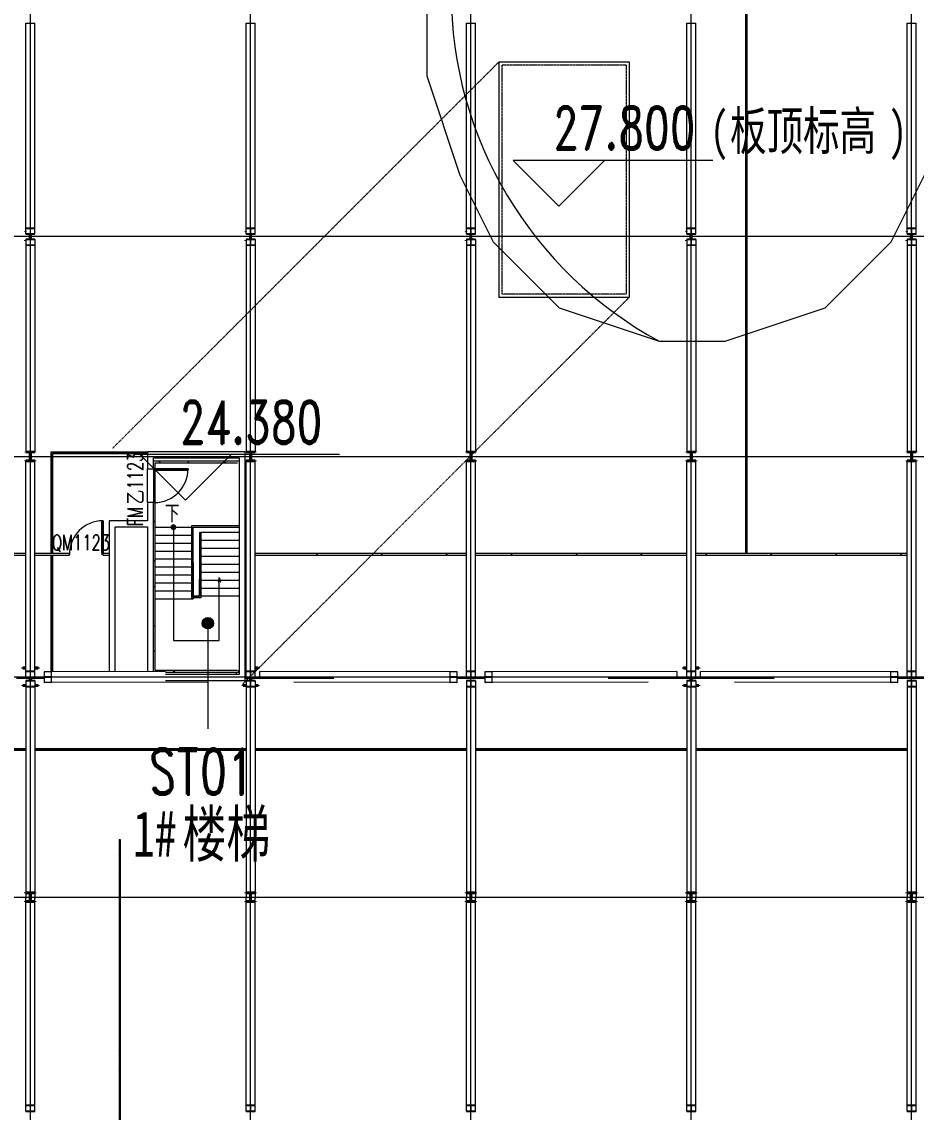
# Model space of a CAD drawing. Header units: millimetres. Extents: x -30000 to 430621, y -31706 to 192400.
# Drawn here: x 14121 to 43350, y 93773 to 129402 of the extents above; entities that cross this region are included whole.
import ezdxf

# ---------------------------------------------------------------- set-up
doc = ezdxf.new("R2010")
doc.units = ezdxf.units.MM
for name, pattern in [('1_1', [2, 1, -1]), ('架空线', [3.97, 2.38, -1.59]), ('轴网线', [22.04, 18.38, -1.83, 0, -1.83])]:
    doc.linetypes.add(name, pattern=pattern)
doc.layers.get('0').update_dxf_attribs({"color": 8})
for name, color, linetype, lineweight in [('A-ANNO-NOTE', 8, 'Continuous', 5), ('A-AREA-IDEN', 8, 'Continuous', 9), ('A-DETL', 8, 'Continuous', 18), ('A-DETL-GENF', 8, 'Continuous', 18), ('A-DETL-THIN', 8, 'Continuous', 5), ('A-DOOR', 8, 'Continuous', 5), ('A-DOOR-IDEN', 8, 'Continuous', 9), ('A-DOOR-OPNG', 8, 'Continuous', 5), ('A-FLOR-HRAL', 8, 'Continuous', 5), ('A-WALL', 8, 'Continuous', 5), ('A-WALL-PATT', 8, 'Continuous', 9), ('G-IMPT', 8, 'Continuous', 5), ('S-BEAM', 8, 'Continuous', 5), ('S-COLS', 8, 'Continuous', 5), ('S-GRID', 8, 'Continuous', 9), ('S-STRS', 8, 'Continuous', 5)]:
    doc.layers.add(name, color=color, linetype=linetype, lineweight=lineweight)
doc.styles.add('RomanD', font='romand__.ttf', dxfattribs={"width": 0.7, "height": 1500})
doc.styles.add('RomanD_1', font='romand__.ttf', dxfattribs={"width": 0.7, "height": 500})
doc.styles.add('RomanD_2', font='romand__.ttf', dxfattribs={"width": 0.7, "height": 1400})
doc.styles.add('仿宋', font='simfang.ttf', dxfattribs={"width": 0.7, "height": 500})
doc.styles.add('仿宋_2', font='simfang.ttf', dxfattribs={"width": 0.7, "height": 1500})
doc.styles.add('仿宋_3', font='simfang.ttf', dxfattribs={"width": 0.7, "height": 1250})
doc.styles.add('微软雅黑', font='Microsoft YaHei.ttf', dxfattribs={"width": 0.7, "height": 500})
pattern_1 = [(45, (-4e-09, 0), (-1060.66, 1060.66), []), (135, (-4e-09, 0), (-1060.66, -1060.66), [])]

# ---------------------------------------------------------------- blocks, each defined once
blk = doc.blocks.new('钢_柱_热轧H - HW300X300-659262-LAY-4F-1_500-A')
at = {"layer": 'S-COLS', "lineweight": 15, "true_color": 0xdddddd}
h = blk.add_hatch(color=254, dxfattribs=at)
h.paths.add_polyline_path([(5, -122), (5, 122), (-5, 122), (-5, -122)], flags=0)
h.paths.add_polyline_path([(9, -131), (5, -122), (-5, -131), (5, -131)], flags=0)
h.paths.add_polyline_path([(-150, -150), (150, -150), (150, -135), (-150, -135), (-150, -150)], flags=0)
h.paths.add_polyline_path([(5, 122), (5, 131), (-5, 129)], flags=0)
h.paths.add_polyline_path([(9, 131), (18, 135), (150, 135), (150, 150), (-150, 150), (-150, 135), (5, 132)], flags=0)
at = {"layer": 'S-COLS', "color": 8, "lineweight": 35, "true_color": 0x777777}
for p, q in [((-150, 150), (150, 150)), ((-150, 135), (-150, 150)), ((-18, 135), (-150, 135)), ((-5, -122), (-5, 122)), ((5, 122), (5, -122)), ((150, 135), (18, 135)), ((150, 150), (150, 135)), ((-150, -135), (-18, -135)), ((-150, -150), (-150, -135)), ((150, -150), (-150, -150)), ((18, -135), (150, -135)), ((150, -135), (150, -150))]:
    blk.add_line(p, q, dxfattribs=at)
for centre, start, end in [((-18, 122), 360, 90), ((18, 122), 90, 180), ((-18, -122), 270, 360), ((18, -122), 180, 270)]:
    blk.add_arc(centre, 13, start, end, dxfattribs=at)
blk = doc.blocks.new('钢_柱_焊接H - H600X500X20X30-V14-LAY-4F-1_500-A')
at = {"layer": 'S-COLS', "lineweight": 15, "true_color": 0xdddddd}
h = blk.add_hatch(color=254, dxfattribs=at)
h.paths.add_polyline_path([(150, -300), (250, -300), (250, -270), (150, -270), (150, -287)], flags=0)
h.paths.add_polyline_path([(-150, -300), (-150, -270), (-250, -270), (-250, -300)], flags=0)
h.paths.add_polyline_path([(5, -123), (10, -123), (5, -50), (-10, -50), (-5, -123), (5, -123)], flags=0)
h.paths.add_polyline_path([(-250, 270), (-150, 270), (-150, 300), (-250, 300)], flags=0)
h.paths.add_polyline_path([(150, 270), (250, 270), (250, 300), (150, 300), (150, 287)], flags=0)
at = {"layer": 'S-COLS', "color": 8, "lineweight": 35, "true_color": 0x777777}
for p, q in [((-250, 300), (-150, 300)), ((-250, 270), (-250, 300)), ((-150, 270), (-250, 270)), ((150, 300), (250, 300)), ((250, 270), (150, 270)), ((250, 300), (250, 270)), ((-250, -270), (-150, -270)), ((-250, -300), (-250, -270)), ((-150, -300), (-250, -300)), ((-10, -123), (-10, -50)), ((10, -50), (10, -123)), ((150, -270), (250, -270)), ((250, -300), (150, -300)), ((250, -270), (250, -300))]:
    blk.add_line(p, q, dxfattribs=at)
blk = doc.blocks.new('钢_柱_焊接H - H600X500X20X30-V15-LAY-4F-1_500-A')
at = {"layer": 'S-COLS', "lineweight": 15, "true_color": 0xdddddd}
h = blk.add_hatch(color=254, dxfattribs=at)
h.paths.add_polyline_path([(-150, -300), (-150, -270), (-250, -270), (-250, -300)], flags=0)
h.paths.add_polyline_path([(250, -300), (250, -270), (150, -270), (150, -300)], flags=0)
h.paths.add_polyline_path([(5, -123), (10, -123), (5, -50), (-10, -50), (-5, -123), (5, -123)], flags=0)
h.paths.add_polyline_path([(-150, 270), (-150, 300), (-175, 300), (-175, 270)], flags=0)
h.paths.add_polyline_path([(250, 270), (250, 300), (150, 300), (150, 270)], flags=0)
at = {"layer": 'S-COLS', "color": 8, "lineweight": 35, "true_color": 0x777777}
for p, q in [((-175, 300), (-150, 300)), ((-150, 270), (-175, 270)), ((150, 300), (250, 300)), ((250, 270), (150, 270)), ((250, 300), (250, 270)), ((-250, -270), (-150, -270)), ((-250, -300), (-250, -270)), ((-150, -300), (-250, -300)), ((-10, -123), (-10, -50)), ((10, -50), (10, -123)), ((150, -270), (250, -270)), ((250, -300), (150, -300)), ((250, -270), (250, -300))]:
    blk.add_line(p, q, dxfattribs=at)
blk = doc.blocks.new('钢_柱_焊接H - H600X500X20X30-V16-LAY-4F-1_500-A')
at = {"layer": 'S-COLS', "lineweight": 15, "true_color": 0xdddddd}
h = blk.add_hatch(color=254, dxfattribs=at)
h.paths.add_polyline_path([(150, -300), (250, -300), (250, -270), (150, -270), (150, -288)], flags=0)
h.paths.add_polyline_path([(-150, -300), (-150, -270), (-250, -270), (-250, -300)], flags=0)
h.paths.add_polyline_path([(5, -123), (10, -123), (5, -50), (-10, -50), (-5, -123)], flags=0)
h.paths.add_polyline_path([(-150, 270), (-150, 300), (-250, 300), (-250, 270)], flags=0)
h.paths.add_polyline_path([(250, 270), (250, 300), (150, 300), (150, 270)], flags=0)
at = {"layer": 'S-COLS', "color": 8, "lineweight": 35, "true_color": 0x777777}
for p, q in [((-250, 300), (-150, 300)), ((-250, 270), (-250, 300)), ((-150, 270), (-250, 270)), ((150, 300), (250, 300)), ((250, 270), (150, 270)), ((250, 300), (250, 270)), ((-250, -270), (-150, -270)), ((-250, -300), (-250, -270)), ((-150, -300), (-250, -300)), ((-10, -123), (-10, -50)), ((10, -50), (10, -123)), ((150, -270), (250, -270)), ((250, -300), (150, -300)), ((250, -270), (250, -300))]:
    blk.add_line(p, q, dxfattribs=at)
blk = doc.blocks.new('钢_柱_热轧H - HW300X300-659271-LAY-4F-1_500-A')
at = {"layer": 'S-COLS', "lineweight": 15, "true_color": 0xdddddd}
h = blk.add_hatch(color=254, dxfattribs=at)
h.paths.add_polyline_path([(5, -122), (5, 122), (-5, 122), (-5, -122)], flags=0)
h.paths.add_polyline_path([(9, -131), (5, -122), (-5, -131), (5, -131)], flags=0)
h.paths.add_polyline_path([(-150, -150), (150, -150), (150, -135), (-150, -135)], flags=0)
h.paths.add_polyline_path([(5, 122), (5, 131), (-5, 129)], flags=0)
h.paths.add_polyline_path([(9, 131), (18, 135), (150, 135), (150, 150), (-150, 150), (-145, 135), (5, 132)], flags=0)
at = {"layer": 'S-COLS', "color": 8, "lineweight": 35, "true_color": 0x777777}
for p, q in [((-150, 150), (150, 150)), ((-150, 135), (-150, 150)), ((-18, 135), (-150, 135)), ((-5, -122), (-5, 122)), ((5, 122), (5, -122)), ((150, 135), (18, 135)), ((150, 150), (150, 135)), ((-150, -135), (-18, -135)), ((-150, -150), (-150, -135)), ((150, -150), (-150, -150)), ((18, -135), (150, -135)), ((150, -135), (150, -150))]:
    blk.add_line(p, q, dxfattribs=at)
for centre, start, end in [((-18, 122), 360, 90), ((18, 122), 90, 180), ((-18, -122), 270, 360), ((18, -122), 180, 270)]:
    blk.add_arc(centre, 13, start, end, dxfattribs=at)
blk = doc.blocks.new('钢_柱_热轧H - HW300X300-V86-LAY-4F-1_500-A')
at = {"layer": 'S-COLS', "lineweight": 15, "true_color": 0xdddddd}
blk.add_hatch(color=254, dxfattribs=at).paths.add_polyline_path([(4, -104), (5, -104), (0, 67), (-5, 67), (0, -104)], flags=0)
at = {"layer": 'S-COLS', "color": 8, "lineweight": 35, "true_color": 0x777777}
for p, q in [((-150, 135), (-150, 150)), ((-5, -104), (-5, 67)), ((5, 67), (5, -104)), ((-150, -150), (-150, -135))]:
    blk.add_line(p, q, dxfattribs=at)
blk = doc.blocks.new('钢_梁_焊接H - H300X300X10X15-658895-LAY-4F-1_500-A')
at = {"layer": 'S-BEAM', "color": 8, "lineweight": 15, "true_color": 0x777777}
for p, q in [((14250, 129354), (14550, 129354)), ((14250, 122663), (14250, 129354)), ((14550, 122663), (14550, 129354)), ((14550, 122663), (14250, 122663)), ((14250, 122663), (14250, 122653)), ((14250, 122653), (14395, 122653)), ((14250, 122477), (14250, 122653)), ((14395, 122653), (14395, 122477)), ((14405, 122477), (14405, 122653)), ((14405, 122653), (14550, 122653)), ((14550, 122653), (14550, 122663)), ((14550, 122477), (14550, 122653)), ((14395, 122477), (14250, 122477)), ((14250, 122477), (14250, 122467)), ((14250, 122467), (14550, 122467)), ((14550, 122477), (14405, 122477)), ((14550, 122467), (14550, 122477))]:
    blk.add_line(p, q, dxfattribs=at)
blk = doc.blocks.new('钢_梁_焊接H - H300X300X10X15-658896-LAY-4F-1_500-A')
at = {"layer": 'S-BEAM', "color": 8, "lineweight": 15, "true_color": 0x777777}
for p, q in [((14550, 122296), (14250, 122296)), ((14250, 122296), (14250, 122286)), ((14250, 122286), (14395, 122286)), ((14250, 122286), (14250, 122109)), ((14395, 122286), (14395, 122109)), ((14405, 122109), (14405, 122286)), ((14405, 122286), (14550, 122286)), ((14550, 122286), (14550, 122296)), ((14550, 122286), (14550, 122109)), ((14395, 122109), (14250, 122109)), ((14250, 122109), (14250, 122099)), ((14250, 122099), (14550, 122099)), ((14250, 122099), (14250, 115360)), ((14550, 122109), (14405, 122109)), ((14550, 122099), (14550, 122109)), ((14550, 122099), (14550, 115360)), ((14550, 115360), (14250, 115360))]:
    blk.add_line(p, q, dxfattribs=at)
blk = doc.blocks.new('钢_梁_焊接H - H300X300X10X15-658897-LAY-4F-1_500-A')
at = {"layer": 'S-BEAM', "color": 8, "lineweight": 15, "true_color": 0x777777}
for p, q in [((14250, 115049), (14550, 115049)), ((14250, 108179), (14250, 115049)), ((14550, 108179), (14550, 115049)), ((14550, 108179), (14250, 108179)), ((14250, 108179), (14250, 108169)), ((14250, 108169), (14395, 108169)), ((14250, 107986), (14250, 108169)), ((14395, 107986), (14250, 107986)), ((14250, 107986), (14250, 107975)), ((14250, 107975), (14550, 107975)), ((14395, 108169), (14395, 107986)), ((14405, 107986), (14405, 108169)), ((14405, 108169), (14550, 108169)), ((14550, 107986), (14405, 107986)), ((14550, 108169), (14550, 108179)), ((14550, 107986), (14550, 108169)), ((14550, 107975), (14550, 107986))]:
    blk.add_line(p, q, dxfattribs=at)
blk = doc.blocks.new('钢_梁_焊接H - H300X300X10X15-658898-LAY-4F-1_500-A')
at = {"layer": 'S-BEAM', "color": 8, "lineweight": 15, "true_color": 0x777777}
for p, q in [((14550, 107877), (14250, 107877)), ((14250, 107877), (14250, 107867)), ((14250, 107867), (14395, 107867)), ((14250, 107867), (14250, 107683)), ((14395, 107683), (14250, 107683)), ((14250, 107683), (14250, 107673)), ((14250, 107673), (14550, 107673)), ((14250, 107673), (14250, 100949)), ((14395, 107867), (14395, 107683)), ((14405, 107683), (14405, 107867)), ((14405, 107867), (14550, 107867)), ((14550, 107683), (14405, 107683)), ((14550, 107867), (14550, 107877)), ((14550, 107867), (14550, 107683)), ((14550, 107673), (14550, 107683)), ((14550, 107673), (14550, 100770)), ((14250, 100935), (14250, 100770))]:
    blk.add_line(p, q, dxfattribs=at)
blk = doc.blocks.new('钢_梁_焊接H - H300X300X10X15-658899-LAY-4F-1_500-A')
at = {"layer": 'S-BEAM', "color": 8, "lineweight": 15, "true_color": 0x777777}
for p, q in [((14250, 100665), (14250, 100770)), ((14250, 94007), (14250, 100651)), ((14550, 94007), (14550, 100770)), ((14550, 94007), (14250, 94007)), ((14250, 94007), (14250, 93997)), ((14250, 93997), (14395, 93997)), ((14250, 93807), (14250, 93997)), ((14395, 93807), (14250, 93807)), ((14250, 93807), (14250, 93796)), ((14250, 93796), (14550, 93796)), ((14395, 93997), (14395, 93807)), ((14405, 93807), (14405, 93997)), ((14405, 93997), (14550, 93997)), ((14550, 93807), (14405, 93807)), ((14550, 93997), (14550, 94007)), ((14550, 93807), (14550, 93997)), ((14550, 93796), (14550, 93807))]:
    blk.add_line(p, q, dxfattribs=at)
blk = doc.blocks.new('钢_梁_焊接H - H300X300X10X15-V122-LAY-4F-1_500-A')
at = {"layer": 'S-BEAM', "color": 8, "lineweight": 15, "true_color": 0x777777}
for p, q in [((21750, 107877), (21450, 107877)), ((21450, 107877), (21450, 107867)), ((21450, 107867), (21595, 107867)), ((21450, 107867), (21450, 107683)), ((21595, 107683), (21450, 107683)), ((21450, 107683), (21450, 107673)), ((21450, 107673), (21750, 107673)), ((21450, 107673), (21450, 100949)), ((21595, 107867), (21595, 107683)), ((21605, 107683), (21605, 107867)), ((21605, 107867), (21750, 107867)), ((21750, 107683), (21605, 107683)), ((21750, 107867), (21750, 107877)), ((21750, 107867), (21750, 107683)), ((21750, 107673), (21750, 107683)), ((21750, 107673), (21750, 100770)), ((21450, 100935), (21450, 100770))]:
    blk.add_line(p, q, dxfattribs=at)
blk = doc.blocks.new('钢_梁_焊接H - H300X300X10X15-V123-LAY-4F-1_500-A')
at = {"layer": 'S-BEAM', "color": 8, "lineweight": 15, "true_color": 0x777777}
for p, q in [((21450, 100665), (21450, 100770)), ((21450, 94007), (21450, 100651)), ((21750, 94007), (21750, 100770)), ((21750, 94007), (21450, 94007)), ((21450, 94007), (21450, 93997)), ((21450, 93997), (21595, 93997)), ((21450, 93807), (21450, 93997)), ((21595, 93807), (21450, 93807)), ((21450, 93807), (21450, 93796)), ((21450, 93796), (21750, 93796)), ((21595, 93997), (21595, 93807)), ((21605, 93807), (21605, 93997)), ((21605, 93997), (21750, 93997)), ((21750, 93807), (21605, 93807)), ((21750, 93997), (21750, 94007)), ((21750, 93807), (21750, 93997)), ((21750, 93796), (21750, 93807))]:
    blk.add_line(p, q, dxfattribs=at)
blk = doc.blocks.new('钢_梁_焊接H - H300X300X10X15-V133-LAY-4F-1_500-A')
at = {"layer": 'S-BEAM', "color": 8, "lineweight": 15, "true_color": 0x777777}
for p, q in [((28950, 107877), (28650, 107877)), ((28650, 107877), (28650, 107867)), ((28650, 107867), (28795, 107867)), ((28650, 107867), (28650, 107683)), ((28795, 107683), (28650, 107683)), ((28650, 107683), (28650, 107673)), ((28650, 107673), (28950, 107673)), ((28650, 107673), (28650, 100949)), ((28795, 107867), (28795, 107683)), ((28805, 107683), (28805, 107867)), ((28805, 107867), (28950, 107867)), ((28950, 107683), (28805, 107683)), ((28950, 107867), (28950, 107877)), ((28950, 107867), (28950, 107683)), ((28950, 107673), (28950, 107683)), ((28950, 107673), (28950, 100770)), ((28650, 100935), (28650, 100770))]:
    blk.add_line(p, q, dxfattribs=at)
blk = doc.blocks.new('钢_梁_焊接H - H300X300X10X15-V134-LAY-4F-1_500-A')
at = {"layer": 'S-BEAM', "color": 8, "lineweight": 15, "true_color": 0x777777}
for p, q in [((28650, 100665), (28650, 100770)), ((28650, 94007), (28650, 100651)), ((28950, 94007), (28950, 100770)), ((28950, 94007), (28650, 94007)), ((28650, 94007), (28650, 93997)), ((28650, 93997), (28795, 93997)), ((28650, 93807), (28650, 93997)), ((28795, 93807), (28650, 93807)), ((28650, 93807), (28650, 93796)), ((28650, 93796), (28950, 93796)), ((28795, 93997), (28795, 93807)), ((28805, 93807), (28805, 93997)), ((28805, 93997), (28950, 93997)), ((28950, 93807), (28805, 93807)), ((28950, 93997), (28950, 94007)), ((28950, 93807), (28950, 93997)), ((28950, 93796), (28950, 93807))]:
    blk.add_line(p, q, dxfattribs=at)
blk = doc.blocks.new('钢_梁_焊接H - H300X300X10X15-V143-LAY-4F-1_500-A')
at = {"layer": 'S-BEAM', "color": 8, "lineweight": 15, "true_color": 0x777777}
for p, q in [((36150, 107877), (35850, 107877)), ((35850, 107877), (35850, 107867)), ((35850, 107867), (35995, 107867)), ((35850, 107867), (35850, 107683)), ((35995, 107683), (35850, 107683)), ((35850, 107683), (35850, 107673)), ((35850, 107673), (36150, 107673)), ((35850, 107673), (35850, 100949)), ((35995, 107867), (35995, 107683)), ((36005, 107683), (36005, 107867)), ((36005, 107867), (36150, 107867)), ((36150, 107683), (36005, 107683)), ((36150, 107867), (36150, 107877)), ((36150, 107867), (36150, 107683)), ((36150, 107673), (36150, 107683)), ((36150, 107673), (36150, 100770)), ((35850, 100935), (35850, 100770))]:
    blk.add_line(p, q, dxfattribs=at)
blk = doc.blocks.new('钢_梁_焊接H - H300X300X10X15-V144-LAY-4F-1_500-A')
at = {"layer": 'S-BEAM', "color": 8, "lineweight": 15, "true_color": 0x777777}
for p, q in [((35850, 100665), (35850, 100770)), ((35850, 94007), (35850, 100651)), ((36150, 94007), (36150, 100770)), ((36150, 94007), (35850, 94007)), ((35850, 94007), (35850, 93997)), ((35850, 93997), (35995, 93997)), ((35850, 93807), (35850, 93997)), ((35995, 93807), (35850, 93807)), ((35850, 93807), (35850, 93796)), ((35850, 93796), (36150, 93796)), ((35995, 93997), (35995, 93807)), ((36005, 93807), (36005, 93997)), ((36005, 93997), (36150, 93997)), ((36150, 93807), (36005, 93807)), ((36150, 93997), (36150, 94007)), ((36150, 93807), (36150, 93997)), ((36150, 93796), (36150, 93807))]:
    blk.add_line(p, q, dxfattribs=at)
blk = doc.blocks.new('钢_梁_焊接H - H300X300X10X15-V152-LAY-4F-1_500-A')
at = {"layer": 'S-BEAM', "color": 8, "lineweight": 15, "true_color": 0x777777}
for p, q in [((43350, 107877), (43050, 107877)), ((43050, 107877), (43050, 107867)), ((43050, 107867), (43195, 107867)), ((43050, 107867), (43050, 107683)), ((43195, 107683), (43050, 107683)), ((43050, 107683), (43050, 107673)), ((43050, 107673), (43350, 107673)), ((43050, 107673), (43050, 100949)), ((43195, 107867), (43195, 107683)), ((43205, 107683), (43205, 107867)), ((43205, 107867), (43350, 107867)), ((43350, 107683), (43205, 107683)), ((43350, 107867), (43350, 107877)), ((43350, 107867), (43350, 107683)), ((43350, 107673), (43350, 107683)), ((43350, 107673), (43350, 100770)), ((43050, 100935), (43050, 100770))]:
    blk.add_line(p, q, dxfattribs=at)
blk = doc.blocks.new('钢_梁_焊接H - H300X300X10X15-V153-LAY-4F-1_500-A')
at = {"layer": 'S-BEAM', "color": 8, "lineweight": 15, "true_color": 0x777777}
for p, q in [((43050, 100665), (43050, 100770)), ((43050, 94007), (43050, 100651)), ((43350, 94007), (43350, 100770)), ((43350, 94007), (43050, 94007)), ((43050, 94007), (43050, 93997)), ((43050, 93997), (43195, 93997)), ((43050, 93807), (43050, 93997)), ((43195, 93807), (43050, 93807)), ((43050, 93807), (43050, 93796)), ((43050, 93796), (43350, 93796)), ((43195, 93997), (43195, 93807)), ((43205, 93807), (43205, 93997)), ((43205, 93997), (43350, 93997)), ((43350, 93807), (43205, 93807)), ((43350, 93997), (43350, 94007)), ((43350, 93807), (43350, 93997)), ((43350, 93796), (43350, 93807))]:
    blk.add_line(p, q, dxfattribs=at)
blk = doc.blocks.new('钢_梁_热轧H - HW350X350-659140-LAY-4F-1_500-A')
at = {"layer": 'S-BEAM', "color": 8, "lineweight": 15, "true_color": 0x777777}
for p, q in [((14866, 108166), (14853, 108166)), ((14853, 108166), (14853, 107816)), ((15077, 108167), (14866, 108166)), ((14866, 108010), (14866, 108166)), ((14866, 107816), (14866, 107972)), ((15068, 107998), (14875, 107997)), ((14875, 107985), (15068, 107986)), ((15090, 108167), (15077, 108167)), ((15077, 108167), (15077, 108011)), ((15077, 107973), (15077, 107817)), ((18817, 108171), (15090, 108167)), ((15090, 107817), (15090, 108167)), ((21128, 108150), (21128, 108075)), ((14853, 107816), (14866, 107816)), ((15077, 107817), (14866, 107816)), ((15077, 107817), (15090, 107817)), ((20191, 107823), (15090, 107817))]:
    blk.add_line(p, q, dxfattribs=at)
for centre, start_param, end_param in [((14875, 108010), 1.570796, 3.141593), ((14875, 107972), 0, 1.570796), ((15068, 108011), 3.141593, 4.712389), ((15068, 107973), 4.712389, 6.283185)]:
    blk.add_ellipse(centre, major_axis=(0, 13), ratio=0.677285, start_param=start_param, end_param=end_param, dxfattribs=at)
blk = doc.blocks.new('钢_梁_热轧H - HW350X350-659141-LAY-4F-1_500-A')
at = {"layer": 'S-BEAM', "color": 8, "lineweight": 15, "true_color": 0x777777}
for p, q in [((21903, 108000), (21903, 108175)), ((28110, 108167), (21903, 108175)), ((28123, 108167), (28110, 108167)), ((28110, 108167), (28110, 107817)), ((28123, 108011), (28123, 108167)), ((28334, 108166), (28123, 108167)), ((28123, 107817), (28123, 107973)), ((28325, 107997), (28132, 107998)), ((28132, 107986), (28325, 107985)), ((28347, 108166), (28334, 108166)), ((28334, 108166), (28334, 108010)), ((28334, 107972), (28334, 107816)), ((28347, 107816), (28347, 108166)), ((28110, 107817), (23009, 107823)), ((28110, 107817), (28123, 107817)), ((28334, 107816), (28123, 107817)), ((28334, 107816), (28347, 107816))]:
    blk.add_line(p, q, dxfattribs=at)
for centre, start_param, end_param in [((28132, 108011), 1.570796, 3.141593), ((28132, 107973), 0, 1.570796), ((28325, 108010), 3.141593, 4.712389), ((28325, 107972), 4.712389, 6.283185)]:
    blk.add_ellipse(centre, major_axis=(0, 13), ratio=0.677285, start_param=start_param, end_param=end_param, dxfattribs=at)
blk = doc.blocks.new('钢_梁_热轧H - HW350X350-659142-LAY-4F-1_500-A')
at = {"layer": 'S-BEAM', "color": 8, "lineweight": 15, "true_color": 0x777777}
for p, q in [((29266, 108166), (29253, 108166)), ((29253, 108166), (29253, 107816)), ((29477, 108167), (29266, 108166)), ((29266, 108010), (29266, 108166)), ((29266, 107816), (29266, 107972)), ((29468, 107998), (29275, 107997)), ((29275, 107985), (29468, 107986)), ((29490, 108167), (29477, 108167)), ((29477, 108167), (29477, 108011)), ((29477, 107973), (29477, 107817)), ((35528, 108174), (29490, 108167)), ((29490, 107817), (29490, 108167)), ((35528, 108174), (35528, 108000)), ((29253, 107816), (29266, 107816)), ((29477, 107817), (29266, 107816)), ((29477, 107817), (29490, 107817)), ((34591, 107823), (29490, 107817))]:
    blk.add_line(p, q, dxfattribs=at)
for centre, start_param, end_param in [((29275, 108010), 1.570796, 3.141593), ((29275, 107972), 0, 1.570796), ((29468, 108011), 3.141593, 4.712389), ((29468, 107973), 4.712389, 6.283185)]:
    blk.add_ellipse(centre, major_axis=(0, 13), ratio=0.677285, start_param=start_param, end_param=end_param, dxfattribs=at)
blk = doc.blocks.new('钢_梁_热轧H - HW350X350-659143-LAY-4F-1_500-A')
at = {"layer": 'S-BEAM', "color": 8, "lineweight": 15, "true_color": 0x777777}
for p, q in [((36303, 108000), (36303, 108175)), ((42510, 108167), (36303, 108175)), ((42523, 108167), (42510, 108167)), ((42510, 108167), (42510, 107817)), ((42523, 108011), (42523, 108167)), ((42734, 108166), (42523, 108167)), ((42523, 107817), (42523, 107973)), ((42725, 107997), (42532, 107998)), ((42532, 107986), (42725, 107985)), ((42747, 108166), (42734, 108166)), ((42734, 108166), (42734, 108010)), ((42734, 107972), (42734, 107816)), ((42747, 107816), (42747, 108166)), ((42510, 107817), (37409, 107823)), ((42510, 107817), (42523, 107817)), ((42734, 107816), (42523, 107817)), ((42734, 107816), (42747, 107816))]:
    blk.add_line(p, q, dxfattribs=at)
for centre, start_param, end_param in [((42532, 108011), 1.570796, 3.141593), ((42532, 107973), 0, 1.570796), ((42725, 108010), 3.141593, 4.712389), ((42725, 107972), 4.712389, 6.283185)]:
    blk.add_ellipse(centre, major_axis=(0, 13), ratio=0.677285, start_param=start_param, end_param=end_param, dxfattribs=at)
blk = doc.blocks.new('X-ST-F3-04-C-002_HLP2_rvt-1-LAY-4F-1_500-A')
at = {"color": 8, "lineweight": 15, "true_color": 0x777777}
for name, p in [('钢_梁_焊接H - H300X300X10X15-658895-LAY-4F-1_500-A', (0, 0)), ('钢_梁_焊接H - H300X300X10X15-658895-LAY-4F-1_500-A', (7200, 0)), ('钢_梁_焊接H - H300X300X10X15-658895-LAY-4F-1_500-A', (14400, 0)), ('钢_梁_焊接H - H300X300X10X15-658895-LAY-4F-1_500-A', (21600, 0)), ('钢_梁_焊接H - H300X300X10X15-658895-LAY-4F-1_500-A', (28800, 0)), ('钢_柱_热轧H - HW300X300-V86-LAY-4F-1_500-A', (14395, 122400)), ('钢_梁_焊接H - H300X300X10X15-658896-LAY-4F-1_500-A', (0, 0)), ('钢_柱_热轧H - HW300X300-V86-LAY-4F-1_500-A', (21595, 122400)), ('钢_梁_焊接H - H300X300X10X15-658896-LAY-4F-1_500-A', (7200, 0)), ('钢_柱_热轧H - HW300X300-V86-LAY-4F-1_500-A', (28795, 122400)), ('钢_梁_焊接H - H300X300X10X15-658896-LAY-4F-1_500-A', (14400, 0)), ('钢_柱_热轧H - HW300X300-V86-LAY-4F-1_500-A', (35995, 122400)), ('钢_柱_热轧H - HW300X300-V86-LAY-4F-1_500-A', (43195, 122400)), ('钢_梁_焊接H - H300X300X10X15-658896-LAY-4F-1_500-A', (28800, 0)), ('钢_柱_热轧H - HW300X300-659262-LAY-4F-1_500-A', (14400, 115200)), ('钢_柱_热轧H - HW300X300-659262-LAY-4F-1_500-A', (21600, 115200)), ('钢_柱_热轧H - HW300X300-659262-LAY-4F-1_500-A', (28800, 115200)), ('钢_柱_热轧H - HW300X300-659262-LAY-4F-1_500-A', (36000, 115200)), ('钢_柱_热轧H - HW300X300-659262-LAY-4F-1_500-A', (43200, 115200)), ('钢_梁_焊接H - H300X300X10X15-658897-LAY-4F-1_500-A', (0, 0)), ('钢_梁_焊接H - H300X300X10X15-658897-LAY-4F-1_500-A', (7200, 0)), ('钢_梁_焊接H - H300X300X10X15-658897-LAY-4F-1_500-A', (14400, 0)), ('钢_梁_焊接H - H300X300X10X15-658897-LAY-4F-1_500-A', (28800, 0)), ('钢_柱_焊接H - H600X500X20X30-V14-LAY-4F-1_500-A', (14400, 108000)), ('钢_梁_热轧H - HW350X350-659140-LAY-4F-1_500-A', (0, 0)), ('钢_柱_焊接H - H600X500X20X30-V15-LAY-4F-1_500-A', (21600, 108000)), ('钢_梁_热轧H - HW350X350-659141-LAY-4F-1_500-A', (0, 0)), ('钢_梁_热轧H - HW350X350-659142-LAY-4F-1_500-A', (0, 0)), ('钢_柱_焊接H - H600X500X20X30-V16-LAY-4F-1_500-A', (36000, 108000)), ('钢_梁_热轧H - HW350X350-659143-LAY-4F-1_500-A', (0, 0)), ('钢_梁_焊接H - H300X300X10X15-658898-LAY-4F-1_500-A', (0, 0)), ('钢_梁_焊接H - H300X300X10X15-V122-LAY-4F-1_500-A', (0, 0)), ('钢_梁_焊接H - H300X300X10X15-V133-LAY-4F-1_500-A', (0, 0)), ('钢_梁_焊接H - H300X300X10X15-V143-LAY-4F-1_500-A', (0, 0)), ('钢_梁_焊接H - H300X300X10X15-V152-LAY-4F-1_500-A', (0, 0)), ('钢_柱_热轧H - HW300X300-659271-LAY-4F-1_500-A', (14395, 100800)), ('钢_柱_热轧H - HW300X300-659271-LAY-4F-1_500-A', (21595, 100800)), ('钢_柱_热轧H - HW300X300-659271-LAY-4F-1_500-A', (28795, 100800)), ('钢_柱_热轧H - HW300X300-659271-LAY-4F-1_500-A', (35995, 100800)), ('钢_柱_热轧H - HW300X300-659271-LAY-4F-1_500-A', (43195, 100800)), ('钢_梁_焊接H - H300X300X10X15-658899-LAY-4F-1_500-A', (0, 0)), ('钢_梁_焊接H - H300X300X10X15-V123-LAY-4F-1_500-A', (0, 0)), ('钢_梁_焊接H - H300X300X10X15-V134-LAY-4F-1_500-A', (0, 0)), ('钢_梁_焊接H - H300X300X10X15-V144-LAY-4F-1_500-A', (0, 0)), ('钢_梁_焊接H - H300X300X10X15-V153-LAY-4F-1_500-A', (0, 0))]:
    blk.add_blockref(name, p, dxfattribs=at)
for name, rotation in [('钢_梁_焊接H - H300X300X10X15-658896-LAY-4F-1_500-A', 359.9999975851635), ('钢_梁_焊接H - H300X300X10X15-658897-LAY-4F-1_500-A', 2.414836539451467e-06)]:
    blk.add_blockref(name, (21600, 0), dxfattribs=dict(at, rotation=rotation))
blk = doc.blocks.new('栏杆扶手 - 栏杆扶手-1745067-LAY-4F-1_500-A')
at = {"layer": 'A-FLOR-HRAL', "lineweight": 15}
for p, q in [((19925, 112710), (19975, 112710)), ((19925, 112710), (19925, 111195)), ((19975, 112710), (19975, 111195))]:
    blk.add_line(p, q, dxfattribs=at)
blk = doc.blocks.new('顶部扶栏类型 - 顶部扶栏_内部_-1745077-LAY-4F-1_500-A')
at = {"layer": 'A-FLOR-HRAL', "lineweight": 15}
for p, q in [((19925, 111195), (19975, 111195)), ((19925, 110705), (19925, 111195)), ((19975, 111195), (19975, 110705)), ((19725, 110630), (19850, 110630)), ((19850, 110580), (19725, 110580)), ((19850, 110630), (19925, 110630)), ((19975, 110580), (19850, 110580)), ((19925, 110705), (19975, 110705)), ((19925, 110630), (19925, 110705)), ((19975, 110705), (19975, 110580))]:
    blk.add_line(p, q, dxfattribs=at)
blk = doc.blocks.new('顶部扶栏类型 - 顶部扶栏_内部_-V399-LAY-4F-1_500-A')
at = {"layer": 'A-FLOR-HRAL', "lineweight": 15}
for p, q in [((19925, 111195), (19925, 110705)), ((19975, 111195), (19975, 110705)), ((19925, 110630), (19725, 110630)), ((19975, 110580), (19725, 110580)), ((19925, 110705), (19925, 110630)), ((19975, 110705), (19975, 110580))]:
    blk.add_line(p, q, dxfattribs=at)
blk = doc.blocks.new('顶部扶栏类型 - 顶部扶栏_内部_-1745521-LAY-4F-1_500-A')
at = {"layer": 'A-FLOR-HRAL', "lineweight": 15}
for p, q in [((19675, 111734), (19725, 111734)), ((19675, 110550), (19675, 111734)), ((19725, 111734), (19725, 110550)), ((19725, 110550), (19675, 110550))]:
    blk.add_line(p, q, dxfattribs=at)
blk = doc.blocks.new('顶部扶栏类型 - 顶部扶栏_内部_-V400-LAY-4F-1_500-A')
at = {"layer": 'A-FLOR-HRAL', "lineweight": 15}
for p, q in [((19674.6, 112940.4), (21225, 112940.4)), ((19674.6, 112815.4), (19674.6, 112940.4)), ((19674.6, 110550), (19674.6, 112815.4)), ((19724.6, 112890.4), (21225, 112890.4)), ((19724.6, 112815.4), (19724.6, 112890.4)), ((19724.6, 110550), (19724.6, 112815.4)), ((19674.6, 110550), (19724.6, 110550))]:
    blk.add_line(p, q, dxfattribs=at)
blk = doc.blocks.new('下楼梯路径-C - 顺砌剖面-1882488-LAY-4F-1_500-A')
at = {"layer": 'A-DETL-GENF', "true_color": 0x808080}
blk.add_hatch(color=8, dxfattribs=at).paths.add_polyline_path([(613, 1180), (613, 1142), (621, 1123), (648, 1096), (696, 1087), (718, 1096), (739, 1108), (751, 1123), (761, 1161), (751, 1198), (723, 1226), (686, 1236), (648, 1226), (621, 1198)], flags=0)
at = {"layer": 'A-DETL-GENF'}
for p, q in [((613, 1161), (-3014, 1161)), ((-3014, 1161), (-3014, -339)), ((686, 1161), (613, 1161)), ((-3014, -339), (-964, -339)), ((-964, -339), (-1109, -300)), ((-964, -339), (-1109, -378))]:
    blk.add_line(p, q, dxfattribs=at)
for start, end in [(0, 180), (180, 0)]:
    blk.add_arc((686, 1161), 75, start, end, dxfattribs=at)
blk = doc.blocks.new('AR-F3-00-STA-001_HLP2_rvt-1-LAY-4F-1_500-A')
at = {"layer": 'S-STRS', "lineweight": 15}
for p, q in [((18481, 112890), (19000, 112890)), ((18481, 112630), (19675, 112630)), ((19000, 112890), (19015, 112890)), ((19020, 112890), (19145, 112890)), ((19150, 112890), (19675, 112890)), ((19725, 112890), (21225, 112890)), ((19725, 112630), (19725, 112890)), ((19725, 112370), (19725, 112630)), ((19925, 112710), (19925, 112450)), ((21225, 112710), (19975, 112710)), ((18481, 112370), (19675, 112370)), ((19725, 112110), (19725, 112370)), ((19925, 112450), (19925, 112190)), ((21225, 112450), (19975, 112450)), ((18481, 112110), (19675, 112110)), ((19725, 111850), (19725, 112110)), ((19925, 112190), (19925, 111930)), ((19925, 111930), (19925, 111670)), ((21225, 112190), (19975, 112190)), ((21225, 111930), (19975, 111930)), ((18481, 111850), (19675, 111850)), ((18481, 111590), (19675, 111590)), ((19725, 111590), (19725, 111850)), ((19725, 111330), (19725, 111590)), ((19925, 111670), (19925, 111410)), ((21225, 111670), (19975, 111670)), ((18481, 111330), (19675, 111330)), ((19725, 111070), (19725, 111330)), ((19925, 111410), (19925, 111150)), ((21225, 111410), (19975, 111410)), ((18481, 111070), (19675, 111070)), ((18481, 110810), (19675, 110810)), ((19725, 110810), (19725, 111070)), ((19725, 110630), (19725, 110810)), ((19925, 111150), (19925, 110890)), ((19925, 110890), (19925, 110630)), ((21225, 111150), (19975, 111150)), ((21225, 110890), (19975, 110890)), ((18481, 110550), (19675, 110550)), ((19925, 110630), (19725, 110630)), ((19725, 110550), (19725, 110580)), ((21225, 110630), (19975, 110630))]:
    blk.add_line(p, q, dxfattribs=at)
at = {"layer": 'S-STRS', "linetype": '架空线', "lineweight": 15}
for p, q in [((18481, 112890), (19000, 112890)), ((18481, 112630), (19675, 112630)), ((19000, 112890), (19015, 112890)), ((19020, 112890), (19145, 112890)), ((19150, 112890), (19675, 112890)), ((21225, 112710), (19975, 112710)), ((18481, 112370), (19675, 112370)), ((21225, 112450), (19975, 112450)), ((18481, 112110), (19675, 112110)), ((21225, 112190), (19975, 112190)), ((21225, 111930), (19975, 111930)), ((18481, 111850), (19675, 111850)), ((18481, 111590), (19675, 111590)), ((21225, 111670), (19975, 111670)), ((18481, 111330), (19675, 111330)), ((21225, 111410), (19975, 111410)), ((18481, 111070), (19675, 111070)), ((18481, 110810), (19675, 110810)), ((21225, 111150), (19975, 111150)), ((21225, 110890), (19975, 110890)), ((18481, 110550), (19675, 110550)), ((21225, 110630), (19975, 110630))]:
    blk.add_line(p, q, dxfattribs=at)
at = {"lineweight": 15, "rotation": 90.0000000000001}
blk.add_blockref('下楼梯路径-C - 顺砌剖面-1882488-LAY-4F-1_500-A', (20236, 112204), dxfattribs=at)
at = {"color": 163, "lineweight": 15, "true_color": 0x667fcc}
for name in ['顶部扶栏类型 - 顶部扶栏_内部_-V400-LAY-4F-1_500-A', '栏杆扶手 - 栏杆扶手-1745067-LAY-4F-1_500-A', '顶部扶栏类型 - 顶部扶栏_内部_-1745521-LAY-4F-1_500-A', '顶部扶栏类型 - 顶部扶栏_内部_-1745077-LAY-4F-1_500-A', '顶部扶栏类型 - 顶部扶栏_内部_-V399-LAY-4F-1_500-A']:
    blk.add_blockref(name, (0, 0), dxfattribs=at)
at = {"layer": 'A-ANNO-NOTE', "color": 7, "lineweight": 15, "insert": (18798, 113600), "char_height": 500, "width": 673.42, "attachment_point": 1, "style": '仿宋'}
blk.add_mtext('\\f仿宋|b0|i0|c134|p49|;\\W.7;下', dxfattribs=at)
blk = doc.blocks.new('单扇平开防火门_带观察窗 - FM乙1123-4703446-LAY-4F-1_500-A')
at = {"layer": 'A-DOOR'}
for p, q in [((510, -1100), (510, 0)), ((550, 0), (510, 0)), ((510, 0), (510, -700)), ((550, -700), (550, 0)), ((510, 0), (550, 0)), ((550, 0), (550, -1100)), ((510, -700), (510, -900)), ((550, -900), (550, -700)), ((510, -900), (510, -1100)), ((550, -1100), (550, -900)), ((550, -1100), (510, -1100)), ((510, -1100), (550, -1100))]:
    blk.add_line(p, q, dxfattribs=at)
blk.add_arc((550, 0), 1100, 180, 270, dxfattribs=at)
at = {"layer": 'A-DOOR-OPNG'}
for p, q in [((-550, 28), (-550, -28)), ((550, 27), (550, -28))]:
    blk.add_line(p, q, dxfattribs=at)
blk = doc.blocks.new('顶部扶栏类型 - 顶部扶栏_内部_-3241268-LAY-4F-1_500-A')
at = {"layer": 'A-FLOR-HRAL'}
for p, q in [((7353, 105647), (14250, 105647)), ((14250, 105597), (7353, 105597)), ((14550, 105647), (21450, 105647)), ((21450, 105597), (14550, 105597)), ((21750, 105647), (28650, 105647)), ((28650, 105597), (21750, 105597)), ((28950, 105647), (35850, 105647)), ((35850, 105597), (28950, 105597)), ((36150, 105647), (43050, 105647)), ((43050, 105597), (36150, 105597))]:
    blk.add_line(p, q, dxfattribs=at)
blk = doc.blocks.new('顶部扶栏类型 - 顶部扶栏_内部_-V429-LAY-4F-1_500-A')
at = {"layer": 'A-FLOR-HRAL'}
for p, q in [((14250, 105647), (7353, 105647)), ((14250, 105597), (7353, 105597)), ((21450, 105647), (14550, 105647)), ((21450, 105597), (14550, 105597)), ((28650, 105647), (21750, 105647)), ((28650, 105597), (21750, 105597)), ((35850, 105647), (28950, 105647)), ((35850, 105597), (28950, 105597)), ((43050, 105647), (36150, 105647)), ((43050, 105597), (36150, 105597))]:
    blk.add_line(p, q, dxfattribs=at)
blk = doc.blocks.new('顶部扶栏类型 - 顶部扶栏_内部_-3241325-LAY-4F-1_500-A')
at = {"layer": 'A-FLOR-HRAL'}
for p, q in [((15075, 112025), (15075, 115350)), ((15075, 115350), (18225, 115350)), ((15125, 115300), (15125, 112025)), ((18225, 115300), (15125, 115300)), ((15075, 108167), (15075, 111975)), ((15125, 111975), (15125, 108167)), ((13951, 108000), (14250, 108000)), ((14550, 108000), (14853, 108000)), ((14853, 107950), (13952, 107950))]:
    blk.add_line(p, q, dxfattribs=at)
blk = doc.blocks.new('顶部扶栏类型 - 顶部扶栏_内部_-V432-LAY-4F-1_500-A')
at = {"layer": 'A-FLOR-HRAL'}
for p, q in [((15075, 115350), (18225, 115350)), ((15075, 112025), (15075, 115350)), ((15125, 115300), (18225, 115300)), ((15125, 112025), (15125, 115300)), ((15075, 108167), (15075, 111975)), ((15125, 108167), (15125, 111975)), ((13951, 108000), (14250, 108000)), ((14550, 108000), (14853, 108000)), ((13952, 107950), (14853, 107950))]:
    blk.add_line(p, q, dxfattribs=at)
blk = doc.blocks.new('顶部扶栏类型 - 顶部扶栏_内部_-3241558-LAY-4F-1_500-A')
at = {"layer": 'A-FLOR-HRAL'}
for p, q in [((21425, 108000), (21450, 108000)), ((21750, 108000), (24313, 108000)), ((28347, 108000), (28650, 108000)), ((28950, 108000), (29253, 108000)), ((33287, 108000), (35850, 108000)), ((36150, 108000), (38713, 108000)), ((42747, 108000), (43050, 108000)), ((43350, 108000), (43653, 108000)), ((47687, 108000), (50250, 108000)), ((50550, 108000), (53113, 108000)), ((57147, 108000), (57450, 108000)), ((57750, 108000), (58053, 108000)), ((62087, 108000), (64650, 108000)), ((64950, 108000), (65100, 108000)), ((65100, 108000), (65100, 107950)), ((24313, 107950), (21425, 107950)), ((29253, 107950), (28347, 107950)), ((38713, 107950), (33287, 107950)), ((43653, 107950), (42747, 107950)), ((53113, 107950), (47687, 107950)), ((58053, 107950), (57147, 107950)), ((65100, 107950), (62087, 107950))]:
    blk.add_line(p, q, dxfattribs=at)
blk = doc.blocks.new('顶部扶栏类型 - 顶部扶栏_内部_-V443-LAY-4F-1_500-A')
at = {"layer": 'A-FLOR-HRAL'}
for p, q in [((21425, 108000), (21450, 108000)), ((21750, 108000), (24313, 108000)), ((28347, 108000), (28650, 108000)), ((28950, 108000), (29253, 108000)), ((33287, 108000), (35850, 108000)), ((36150, 108000), (38713, 108000)), ((42747, 108000), (43050, 108000)), ((43350, 108000), (43653, 108000)), ((47687, 108000), (50250, 108000)), ((50550, 108000), (53113, 108000)), ((57147, 108000), (57450, 108000)), ((57750, 108000), (58053, 108000)), ((62087, 108000), (64650, 108000)), ((64950, 108000), (65100, 108000)), ((65100, 108000), (65100, 107950)), ((21425, 107950), (24313, 107950)), ((28347, 107950), (29253, 107950)), ((33287, 107950), (38713, 107950)), ((42747, 107950), (43653, 107950)), ((47687, 107950), (53113, 107950)), ((57147, 107950), (58053, 107950)), ((62087, 107950), (65100, 107950))]:
    blk.add_line(p, q, dxfattribs=at)
blk = doc.blocks.new('单扇平开防火门_带观察窗 - QM1123-4703428-LAY-4F-1_500-A')
at = {"layer": 'A-DOOR'}
for p, q in [((550, 1100), (510, 1100)), ((510, 1100), (510, 0)), ((510, 1100), (550, 1100)), ((510, 900), (510, 1100)), ((550, 0), (550, 1100)), ((550, 1100), (550, 900)), ((510, 700), (510, 900)), ((550, 900), (550, 700)), ((510, 50), (510, 700)), ((550, 700), (550, 50)), ((510, 0), (550, 0))]:
    blk.add_line(p, q, dxfattribs=at)
blk.add_arc((550, 0), 1100, 90, 180, dxfattribs=at)
at = {"layer": 'A-DOOR-OPNG'}
for p, q in [((-550, -25), (-550, 25)), ((550, -24), (550, 25))]:
    blk.add_line(p, q, dxfattribs=at)
blk = doc.blocks.new('分区-小比例 - 分区-小比例_dwg-3125162-LAY-4F-1_500-A')
at = {"layer": 'G-IMPT', "color": 9, "true_color": 0xbababa, "flags": 128}
blk.add_lwpolyline([(47540, 166413), (48622, 163167), (48622, 169675), (47540, 166413), (45376, 168593), (42114, 169675), (39950, 169675), (36688, 168593), (34523, 166413), (33441, 164249), (32359, 160987), (32359, 155561), (33441, 152315), (34523, 150135), (36688, 147971), (39950, 146888), (42114, 146888), (45376, 147971), (47540, 150135), (48622, 152315)], dxfattribs=at)
at = {"layer": 'G-IMPT', "color": 9, "true_color": 0xbababa}
blk.add_arc((46106, 158282), 12950, 118.3832, 241.6168, dxfattribs=at)
blk = doc.blocks.new('分区-小比例 - A-1058767-LAY-4F-1_500-A')
blk.add_blockref('分区-小比例 - 分区-小比例_dwg-3125162-LAY-4F-1_500-A', (5054, 3407))
blk = doc.blocks.new('高程点-说明仿宋-2 - 高程点-说明仿宋-2-1141479-LAY-4F-1_500-A')
at = {"layer": 'A-ANNO-NOTE', "lineweight": 18}
for p, q in [((10.062, 2.987), (-2.987, 2.987)), ((0, 0), (-2.987, 2.987)), ((0, 0), (2.987, 2.987))]:
    blk.add_line(p, q, dxfattribs=at)

msp = doc.modelspace()

# ---------------------------------------------------------------- hatches: boundary and pattern name
at = {"layer": 'A-AREA-IDEN', "lineweight": 18}
h = msp.add_hatch(color=256, dxfattribs=at)
edge = h.paths.add_edge_path(flags=0)
edge.add_arc((20202.5, 109750.1), 187.5, 0, 360)
at = {"layer": 'A-WALL-PATT', "lineweight": 5}
h = msp.add_hatch(dxfattribs=at)
h.set_pattern_fill('FP_13', color=256, style=0, pattern_type=2)
h.set_pattern_definition(pattern_1)
h.paths.add_polyline_path([(37825, 112025), (37825, 151650), (37775, 151650), (37775, 112025)], flags=0)
h.paths.add_polyline_path([(37825, 153150), (37825, 157850), (37775, 157850), (37775, 153150)], flags=0)
h.paths.add_polyline_path([(37775.5, 158100), (37825, 158100), (37825, 158150), (37775, 158150), (37775, 158100)], flags=0)
h = msp.add_hatch(dxfattribs=at)
h.set_pattern_fill('FP_13', color=256, style=0, pattern_type=2)
h.set_pattern_definition(pattern_1)
h.paths.add_polyline_path([(18481, 108206), (18481, 113694), (18425, 113694), (18425, 108206)], flags=0)
h.paths.add_polyline_path([(18425, 114794), (18481, 114794), (18481, 115050), (18425, 115050), (18425, 114994)], flags=0)
h = msp.add_hatch(dxfattribs=at)
h.set_pattern_fill('FP_13', color=256, style=0, pattern_type=2)
h.set_pattern_definition(pattern_1)
h.paths.add_polyline_path([(21169, 114994), (21225, 114994), (21225, 115050), (18481, 115050), (18481, 114994), (21091.2, 114994)], flags=0)
h = msp.add_hatch(dxfattribs=at)
h.set_pattern_fill('FP_14', color=256, style=0, pattern_type=2)
h.set_pattern_definition([(135, (-4e-09, 0), (-1060.66, -1060.66), [])])
h.paths.add_polyline_path([(60975, 111975), (60975, 112025), (57750, 112025), (57750, 111975), (60843.1, 111975)], flags=0)
h.paths.add_polyline_path([(21750, 111975), (28650, 111975), (28650, 112025), (21750, 112025), (21750, 111976)], flags=0)
h.paths.add_polyline_path([(28950, 111975), (35850, 111975), (35850, 112025), (28950, 112025), (28950, 111997.9)], flags=0)
h.paths.add_polyline_path([(54196.1, 111975), (57450, 111975), (57450, 112025), (50550, 112025), (50550, 111975)], flags=0)
h.paths.add_polyline_path([(36150, 111975), (43050, 111975), (43050, 112025), (36150, 112019.9)], flags=0)
h.paths.add_polyline_path([(47549.1, 111975), (50250, 111975), (50250, 112025), (43350, 112025), (43350, 111975)], flags=0)
h.paths.add_polyline_path([(21450, 111975), (21450, 112025), (21425, 112025), (21425, 111975)], flags=0)
h = msp.add_hatch(dxfattribs=at)
h.set_pattern_fill('FP_13', color=256, style=0, pattern_type=2)
h.set_pattern_definition(pattern_1)
h.paths.add_polyline_path([(20960.9, 108150), (21225, 108150), (21225, 108206), (18425, 108206), (18425, 108171), (18816.6, 108171.5), (18816.6, 108150)], flags=0)
h = msp.add_hatch(dxfattribs=at)
h.set_pattern_fill('FP_13', color=256, style=0, pattern_type=2)
h.set_pattern_definition(pattern_1)
h.paths.add_polyline_path([(17350, 55675), (17350, 79019.7), (17300, 79016.2), (17300, 55675)], flags=0)
h.paths.add_polyline_path([(17300, 79369.6), (17350, 79374.7), (17350, 102675), (17300, 102675), (17300, 79374.4)], flags=0)

# ---------------------------------------------------------------- linework, layer by layer
at = {"layer": 'A-AREA-IDEN', "lineweight": 18}
msp.add_line((20202.5, 109750.1), (20196.7, 106301.6), dxfattribs=at)
msp.add_circle((20202.5, 109750.1), 187.5, dxfattribs=at)
at = {"layer": 'A-DETL', "linetype": '1_1', "lineweight": 5}
for p, q in [((17075, 115450), (29722.4, 128097.4)), ((29822.4, 127997.4), (33872.4, 127997.4)), ((29822.4, 120497.4), (29822.4, 127997.4)), ((33872.4, 127997.4), (33872.4, 120497.4)), ((33872.4, 120497.4), (29822.4, 120497.4)), ((21325, 107750), (33972.4, 120397.4))]:
    msp.add_line(p, q, dxfattribs=at)
at = {"layer": 'A-DETL-THIN'}
for p, q in [((29722.4, 128097.4), (33972.4, 128097.4)), ((29722.4, 120397.4), (29722.4, 128097.4)), ((33972.4, 128097.4), (33972.4, 120397.4)), ((33972.4, 120397.4), (29722.4, 120397.4))]:
    msp.add_line(p, q, dxfattribs=at)
at = {"layer": 'A-WALL'}
for p, q in [((37775, 151650), (37775, 112025)), ((37825, 112025), (37825, 151650)), ((18225, 113694), (18225, 114794)), ((21225, 115050), (18425, 115050)), ((18425, 114794), (18453, 114794)), ((18425, 114794), (18425, 113694)), ((18481, 114794), (18481, 114994)), ((18481, 114994), (21169, 114994)), ((18481, 108206), (18481, 114754)), ((18481, 113694), (18425, 113694)), ((7355.5, 111975), (14250, 111975)), ((14250, 112025), (7355.6, 112025)), ((15675, 112025), (14550, 112025)), ((14550, 111975), (15675, 111975)), ((16975, 112025), (16775, 112025)), ((16775, 111975), (16975, 111975)), ((21450, 112025), (21425, 112025)), ((21425, 111975), (21450, 111975)), ((28650, 112025), (21750, 112025)), ((21750, 111975), (28650, 111975)), ((35850, 112025), (28950, 112025)), ((28950, 111975), (35850, 111975)), ((43050, 112025), (36150, 112025)), ((36150, 111975), (43050, 111975)), ((21169, 108206), (18481, 108206)), ((18816.6, 108150), (21225, 108150)), ((17350, 102675), (17300, 102675)), ((17300, 102675), (17300, 79369.6)), ((17350, 79369.7), (17350, 102675))]:
    msp.add_line(p, q, dxfattribs=at)
at = {"layer": 'A-WALL', "lineweight": 9}
for p, q in [((18225, 115350), (18225, 114794)), ((21425, 115350), (18225, 115350)), ((18425, 114794), (18425, 115150)), ((18425, 115150), (21225, 115150)), ((21225, 115150), (21225, 108075)), ((21425, 107875), (21425, 115350)), ((18225, 114794), (18425, 114794)), ((18425, 113694), (18225, 113694)), ((18225, 113694), (18225, 113100)), ((18425, 108171), (18425, 113694)), ((16975, 113100), (16975, 108169.1)), ((18225, 113100), (16975, 113100)), ((17175, 108169.4), (17175, 112900)), ((17175, 112900), (18225, 112900)), ((18225, 112900), (18225, 108170.7)), ((21225, 108075), (18816.7, 108075)), ((18817, 107875), (21425, 107875))]:
    msp.add_line(p, q, dxfattribs=at)
at = {"layer": 'S-GRID', "linetype": '轴网线'}
for p, q in [((14400, -17706.2), (14400, 174400)), ((21600, -17706.2), (21600, 174400)), ((28800, -17706.2), (28800, 174400)), ((36000, -17706.2), (36000, 174400)), ((43200, -17706.2), (43200, 174400)), ((-16000, 122400), (308800, 122400)), ((-16000, 115200), (308800, 115200)), ((-16000, 108000), (308800, 108000)), ((-16000, 100800), (308800, 100800))]:
    msp.add_line(p, q, dxfattribs=at)

# ---------------------------------------------------------------- block references
at = {"lineweight": 5}
for name in ['AR-F3-00-STA-001_HLP2_rvt-1-LAY-4F-1_500-A', 'X-ST-F3-04-C-002_HLP2_rvt-1-LAY-4F-1_500-A']:
    msp.add_blockref(name, (0, 0), dxfattribs=at)
at = {"layer": 'A-ANNO-NOTE', "lineweight": 18, "xscale": 500, "yscale": 500, "zscale": 500}
for p in [(31672.9, 123382), (19473.7, 113768.2)]:
    msp.add_blockref('高程点-说明仿宋-2 - 高程点-说明仿宋-2-1141479-LAY-4F-1_500-A', p, dxfattribs=at)
at = {"layer": 'A-DETL-GENF', "lineweight": 5}
msp.add_blockref('分区-小比例 - A-1058767-LAY-4F-1_500-A', (-10056.6, -31326.9), dxfattribs=at)
at = {"layer": 'A-DOOR', "rotation": 90}
msp.add_blockref('单扇平开防火门_带观察窗 - FM乙1123-4703446-LAY-4F-1_500-A', (18453, 114244), dxfattribs=at)
at = {"layer": 'A-DOOR'}
msp.add_blockref('单扇平开防火门_带观察窗 - QM1123-4703428-LAY-4F-1_500-A', (16225, 112000), dxfattribs=at)
at = {"layer": 'A-FLOR-HRAL'}
for name in ['顶部扶栏类型 - 顶部扶栏_内部_-3241325-LAY-4F-1_500-A', '顶部扶栏类型 - 顶部扶栏_内部_-V432-LAY-4F-1_500-A', '顶部扶栏类型 - 顶部扶栏_内部_-3241558-LAY-4F-1_500-A', '顶部扶栏类型 - 顶部扶栏_内部_-V443-LAY-4F-1_500-A', '顶部扶栏类型 - 顶部扶栏_内部_-3241268-LAY-4F-1_500-A', '顶部扶栏类型 - 顶部扶栏_内部_-V429-LAY-4F-1_500-A']:
    msp.add_blockref(name, (0, 0), dxfattribs=at)

# ---------------------------------------------------------------- texts
at = {"layer": 'A-ANNO-NOTE', "lineweight": 9, "attachment_point": 1}
for s, insert, char_height, width, style in [('27.800', (31476.2, 126631.1), 1400, 6229.112, 'RomanD_2'), ('\\f仿宋|b0|i0|c134|p49|;\\W.7;(', (36617.7, 126463.4), 1250, 785.654, '仿宋_3'), ('板顶标高', (37265.9, 126463.4), 1250, 6285.23, '仿宋_3'), ('\\f仿宋|b0|i0|c134|p49|;\\W.7;)', (42451.8, 126463.4), 1250, 785.654, '仿宋_3'), ('24.380', (19276.9, 117017.2), 1400, 6229.112, 'RomanD_2')]:
    msp.add_mtext(s, dxfattribs=dict(at, insert=insert, char_height=char_height, width=width, style=style))
at = {"layer": 'A-AREA-IDEN', "char_height": 1500, "attachment_point": 1}
for s, insert, width, style in [('ST01', (18268.7, 105651.9), 4657.804, 'RomanD'), ('楼梯', (19374.3, 103617.7), 3928.269, '仿宋_2'), ('1#', (17753.7, 103617.7), 1964.134, '仿宋_2')]:
    msp.add_mtext(s, dxfattribs=dict(at, insert=insert, width=width, style=style))
at = {"layer": 'A-DOOR-IDEN', "char_height": 500, "attachment_point": 1, "rotation": 90}
for s, insert, width, style in [('1123', (17576.1, 114123), 1683.544, 'RomanD_1'), ('\\f微软雅黑|b0|i0|c134|p34|;\\W.7;乙', (17576.1, 113636.8), 589.24, '微软雅黑'), ('FM', (17576.1, 112919.1), 869.831, 'RomanD_1')]:
    msp.add_mtext(s, dxfattribs=dict(at, insert=insert, width=width, style=style))
at = {"layer": 'A-DOOR-IDEN', "insert": (15108.4, 112634.9), "char_height": 500, "width": 2637.552, "attachment_point": 1, "style": 'RomanD_1'}
msp.add_mtext('QM1123', dxfattribs=at)

doc.saveas('drawing.dxf')
